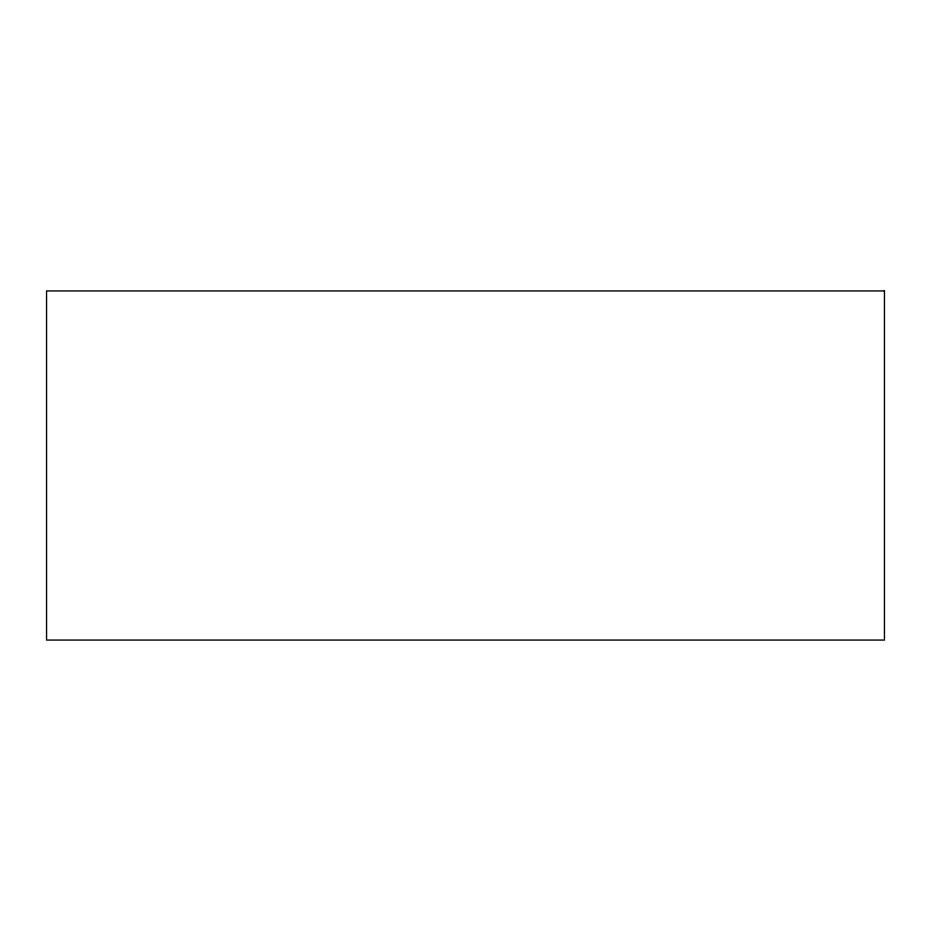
<?xml version="1.0" encoding="UTF-8"?>
<svg xmlns="http://www.w3.org/2000/svg" width="931" height="931" viewBox="0 0 931 931"><rect width="100%" height="100%" fill="white"/><g stroke="black" fill="none" stroke-linecap="round" stroke-linejoin="round"><path stroke-width="1.4" d="M884.45 290.938L46.55 290.938L46.55 640.062L884.45 640.062L884.45 290.938"/></g></svg>
